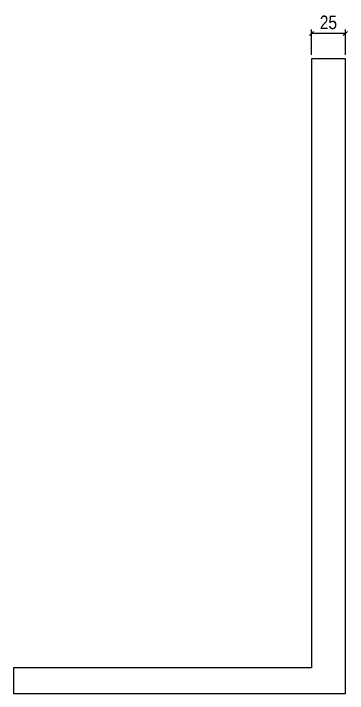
# Model space of a CAD drawing. Header units: millimetres. Extents: x 13777 to 27878, y -21631 to 6985.
# Drawn here: x 23920 to 24167, y -2197 to -1694 of the extents above; entities that cross this region are included whole.
import ezdxf

# ---------------------------------------------------------------- set-up
doc = ezdxf.new("R2010")
doc.units = ezdxf.units.MM
doc.layers.add('COTA', color=241, linetype='Continuous')
doc.layers.add('F-PILARES-S', color=170, linetype='Continuous')
doc.styles.add('COTA TECNICA', font='techl___.ttf', dxfattribs={"height": 10})
doc.dimstyles.new('PAINEL', dxfattribs={"dimtxt": 10, "dimasz": 3, "dimexe": 3, "dimexo": 3, "dimgap": 3, "dimtad": 1, "dimdec": 1, "dimzin": 12, "dimdsep": 46, "dimtxsty": 'COTA TECNICA', "dimblk1": 'OBLIQUE', "dimblk2": 'OBLIQUE', "dimsah": 1, "dimcen": 0.9, "dimclrd": 4, "dimclre": 4, "dimclrt": 240, "dimadec": 1, "dimazin": 3, "dimtfac": 1, "dimtdec": 1, "dimtmove": 0, "dimatfit": 3, "dimfxl": 1, "dimtolj": 1, "dimtzin": 12, "dimarcsym": 0})

# ---------------------------------------------------------------- blocks, each defined once
blk = doc.blocks.new('_Oblique')
at = {"color": 0, "linetype": 'ByBlock', "lineweight": -2}
blk.add_line((-0.5, -0.5), (0.5, 0.5), dxfattribs=at)
blk = doc.blocks.new('*D1587')
at = {"layer": 'COTA', "color": 4, "lineweight": -2, "transparency": 16777216}
for p, q in [((24140.3, -1724.65), (24140.3, -1705.97)), ((24165.3, -1724.65), (24165.3, -1705.97)), ((24165.3, -1708.97), (24140.3, -1708.97))]:
    blk.add_line(p, q, dxfattribs=at)
at = {"layer": 'Defpoints', "color": 0, "transparency": 16777216}
for p in [(24140.3, -1708.97), (24140.3, -1727.65), (24165.3, -1727.65)]:
    blk.add_point(p, dxfattribs=at)
at = {"layer": 'COTA', "color": 4, "lineweight": -2, "transparency": 16777216, "xscale": 3, "yscale": 3, "zscale": 3, "rotation": 180}
blk.add_blockref('_Oblique', (24140.3, -1708.97), dxfattribs=at)
at = {"layer": 'COTA', "color": 4, "lineweight": -2, "transparency": 16777216, "xscale": 3, "yscale": 3, "zscale": 3}
blk.add_blockref('_Oblique', (24165.3, -1708.97), dxfattribs=at)
at = {"layer": 'COTA', "color": 240, "transparency": 16777216, "insert": (24152.8, -1700.86), "char_height": 10, "attachment_point": 5, "style": 'COTA TECNICA'}
blk.add_mtext('\\A1;25', dxfattribs=at)

msp = doc.modelspace()

# ---------------------------------------------------------------- linework, layer by layer
at = {"layer": 'F-PILARES-S', "linetype": 'Continuous'}
msp.add_lwpolyline([(24165.3, -2196.65), (24165.3, -1727.65), (24140.3, -1727.65), (24140.3, -2177.65), (23920.3, -2177.65), (23920.3, -2196.65), (24165.3, -2196.65)], dxfattribs=at)

# ---------------------------------------------------------------- dimensions: what is measured, and where the dimension line sits
at = {"layer": 'COTA'}
dim = msp.add_linear_dim(base=(24140.3, -1708.97), p1=(24165.3, -1727.65), p2=(24140.3, -1727.65), dimstyle='PAINEL', dxfattribs=at)
dim.commit()
dim.dimension.update_dxf_attribs({"geometry": '*D1587', "text_midpoint": (24152.8, -1700.86)})

doc.saveas('drawing.dxf')
